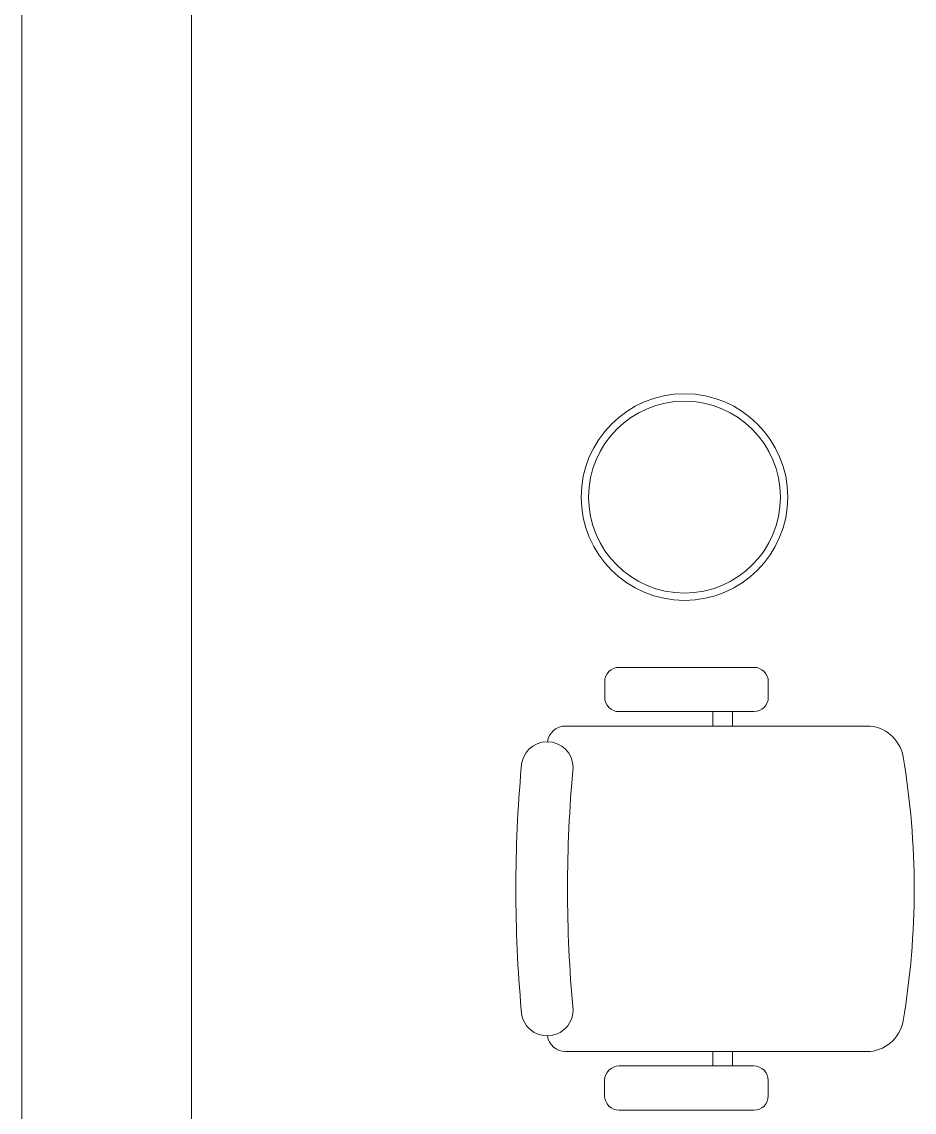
# Model space of a CAD drawing. Header units: millimetres. Extents: x -160614 to 59925, y -157025 to 0.
# Drawn here: x -141129 to -139920, y -112248 to -110770 of the extents above; entities that cross this region are included whole.
import ezdxf

# ---------------------------------------------------------------- set-up
doc = ezdxf.new("R2010")
doc.units = ezdxf.units.MM
doc.header["$LTSCALE"] = 8
doc.layers.get('0').update_dxf_attribs({"color": 9, "lineweight": 5})
for name, color, linetype, lineweight in [('72_EGR_EQP_TAG', 9, 'Continuous', 5), ('LOADING', 9, 'Continuous', 5), ('NEW Wall', 9, 'Continuous', 5), ('Walls', 9, 'Continuous', 5)]:
    doc.layers.add(name, color=color, linetype=linetype, lineweight=lineweight)
doc.layers.get('0').off()
doc.layers.get('0').freeze()

# ---------------------------------------------------------------- blocks, each defined once
blk = doc.blocks.new('*X17')
for p, q in [((5, 3), (5, 3)), ((5, 3), (5, 3)), ((5, 3), (5, 3)), ((5, 3), (5, 3)), ((5, 3), (5, 3)), ((5, 3), (5, 3)), ((5, 3), (5, 3)), ((5, 3), (5, 3)), ((5, 3), (5, 3)), ((5, 3), (5, 3)), ((5, 3), (5, 3)), ((5, 3), (5, 3)), ((5, 3), (5, 3)), ((5, 3), (5, 3)), ((5, 3), (5, 3)), ((5, 3), (5, 3)), ((5, 3), (5, 3)), ((5, 3), (5, 3)), ((5, 3), (5, 3)), ((5, 3), (5, 3)), ((5, 3), (5, 3)), ((5, 3), (5, 3)), ((5, 3), (5, 3)), ((5, 3), (5, 3)), ((5, 3), (5, 3)), ((5, 3), (5, 3)), ((5, 3), (5, 3)), ((5, 3), (5, 3)), ((5, 3), (5, 3)), ((5, 3), (5, 3)), ((5, 3), (5, 3)), ((5, 3), (5, 3)), ((5, 3), (5, 3)), ((5, 3), (5, 3)), ((5, 3), (5, 3)), ((5, 3), (5, 3)), ((5, 3), (5, 3)), ((5, 3), (5, 3)), ((5, 3), (5, 3)), ((5, 3), (5, 3)), ((5, 3), (5, 3)), ((5, 3), (5, 3)), ((5, 3), (5, 3)), ((5, 3), (5, 3)), ((5, 3), (5, 3)), ((5, 3), (5, 3)), ((5, 3), (5, 3)), ((5, 3), (5, 3)), ((5, 3), (5, 3)), ((5, 3), (5, 3)), ((5, 3), (5, 3)), ((5, 3), (5, 3)), ((5, 3), (5, 3)), ((5, 3), (5, 3)), ((5, 3), (5, 3)), ((5, 3), (5, 3)), ((5, 3), (5, 3)), ((5, 3), (5, 3)), ((5, 3), (5, 3)), ((5, 3), (5, 3)), ((5, 3), (5, 3)), ((5, 3), (5, 3)), ((5, 3), (5, 3)), ((5, 3), (5, 3)), ((5, 3), (5, 3)), ((5, 3), (5, 3)), ((6, 3), (5, 3)), ((5, 3), (5, 3)), ((6, 3), (5, 3)), ((5, 3), (5, 3)), ((6, 3), (5, 3)), ((5, 3), (5, 3)), ((6, 3), (5, 3)), ((5, 3), (5, 3)), ((5, 3), (5, 3)), ((5, 3), (5, 3)), ((5, 3), (5, 3)), ((5, 3), (5, 3)), ((5, 3), (5, 3)), ((5, 3), (5, 3)), ((5, 3), (5, 3)), ((5, 3), (5, 3)), ((5, 3), (5, 3)), ((5, 3), (5, 3)), ((5, 3), (5, 3)), ((5, 3), (5, 3)), ((5, 3), (5, 3)), ((5, 3), (5, 3)), ((5, 3), (5, 3)), ((5, 3), (5, 3)), ((5, 3), (5, 3)), ((5, 3), (5, 3)), ((5, 3), (5, 3)), ((5, 3), (5, 3)), ((5, 3), (5, 3)), ((5, 3), (5, 3)), ((6, 3), (6, 3)), ((6, 3), (6, 3)), ((6, 3), (6, 3)), ((6, 3), (6, 3)), ((6, 3), (6, 3)), ((6, 3), (6, 3)), ((6, 3), (6, 3)), ((6, 3), (6, 3)), ((6, 3), (6, 3)), ((6, 3), (6, 3)), ((6, 3), (6, 3)), ((6, 3), (6, 3)), ((6, 3), (6, 3)), ((6, 3), (6, 3)), ((6, 3), (6, 3)), ((6, 3), (6, 3)), ((6, 3), (6, 3)), ((6, 3), (6, 3)), ((6, 3), (6, 3)), ((6, 3), (6, 3)), ((6, 3), (6, 3)), ((6, 3), (6, 3)), ((6, 3), (6, 3)), ((6, 3), (6, 3)), ((6, 3), (6, 3)), ((6, 3), (6, 3)), ((6, 3), (6, 3)), ((6, 3), (6, 3)), ((6, 3), (6, 3)), ((6, 3), (6, 3)), ((6, 3), (6, 3)), ((6, 3), (6, 3)), ((6, 3), (6, 3)), ((6, 3), (6, 3)), ((6, 3), (6, 3)), ((6, 3), (6, 3)), ((6, 3), (6, 3)), ((6, 3), (6, 3)), ((6, 3), (6, 3)), ((6, 3), (6, 3)), ((6, 3), (6, 3)), ((6, 3), (6, 3)), ((6, 3), (6, 3)), ((6, 3), (6, 3)), ((6, 3), (6, 3)), ((6, 3), (6, 3)), ((6, 3), (6, 3)), ((6, 3), (6, 3)), ((6, 3), (6, 3)), ((6, 3), (6, 3)), ((6, 3), (6, 3)), ((6, 3), (6, 3)), ((6, 3), (6, 3)), ((6, 3), (6, 3)), ((6, 3), (6, 3)), ((6, 3), (6, 3)), ((6, 3), (6, 3)), ((6, 3), (6, 3)), ((6, 3), (6, 3)), ((6, 3), (6, 3)), ((6, 3), (6, 3)), ((6, 3), (6, 3)), ((6, 3), (6, 3)), ((6, 3), (6, 3)), ((6, 3), (6, 3)), ((6, 3), (6, 3)), ((6, 3), (6, 3)), ((6, 3), (6, 3)), ((6, 3), (6, 3)), ((6, 3), (6, 3)), ((6, 3), (6, 3)), ((6, 3), (6, 3)), ((6, 3), (6, 3)), ((6, 3), (6, 3)), ((6, 3), (6, 3)), ((6, 3), (6, 3)), ((6, 3), (6, 3)), ((6, 3), (6, 3)), ((6, 3), (6, 3)), ((6, 3), (6, 3)), ((6, 3), (6, 3)), ((6, 3), (6, 3)), ((6, 3), (6, 3)), ((6, 3), (6, 3)), ((6, 3), (6, 3)), ((6, 3), (6, 3)), ((6, 3), (6, 3)), ((6, 3), (6, 3)), ((6, 3), (6, 3)), ((6, 3), (6, 3)), ((6, 3), (6, 3)), ((6, 3), (6, 3)), ((6, 3), (6, 3)), ((6, 3), (6, 3)), ((6, 3), (6, 3)), ((6, 3), (6, 3)), ((6, 3), (6, 3)), ((6, 3), (6, 3)), ((6, 3), (6, 3)), ((6, 3), (6, 3)), ((6, 3), (6, 3)), ((6, 3), (6, 3)), ((6, 3), (6, 3)), ((6, 3), (6, 3)), ((6, 3), (6, 3)), ((6, 3), (6, 3)), ((6, 3), (6, 3)), ((6, 3), (6, 3)), ((6, 3), (6, 3)), ((6, 3), (6, 3)), ((6, 3), (6, 3)), ((6, 3), (6, 3)), ((6, 3), (6, 3)), ((6, 3), (6, 3)), ((6, 3), (6, 3)), ((6, 3), (6, 3)), ((6, 3), (6, 3)), ((6, 3), (6, 3)), ((6, 3), (6, 3)), ((6, 3), (6, 3)), ((6, 3), (6, 3)), ((6, 3), (6, 3)), ((6, 3), (6, 3)), ((6, 3), (6, 3)), ((6, 3), (6, 3)), ((6, 3), (6, 3)), ((6, 3), (6, 3)), ((6, 3), (6, 3)), ((6, 3), (6, 3)), ((6, 3), (6, 3)), ((6, 3), (6, 3)), ((6, 3), (6, 3)), ((6, 3), (6, 3)), ((6, 3), (6, 3)), ((6, 3), (6, 3)), ((6, 3), (6, 3)), ((6, 3), (6, 3)), ((6, 3), (6, 3)), ((6, 3), (6, 3)), ((6, 3), (6, 3)), ((6, 3), (6, 3)), ((6, 3), (6, 3)), ((6, 3), (6, 3)), ((6, 3), (6, 3)), ((6, 3), (6, 3)), ((6, 3), (6, 3)), ((6, 3), (6, 3)), ((6, 3), (6, 3)), ((6, 3), (6, 3)), ((6, 3), (6, 3)), ((6, 3), (6, 3)), ((6, 3), (6, 3)), ((6, 3), (6, 3)), ((6, 3), (6, 3)), ((6, 3), (6, 3)), ((6, 3), (6, 3)), ((6, 3), (6, 3)), ((6, 3), (6, 3)), ((6, 3), (6, 3)), ((6, 3), (6, 3)), ((6, 3), (6, 3)), ((6, 3), (6, 3)), ((6, 3), (6, 3)), ((6, 3), (6, 3)), ((6, 3), (6, 3)), ((6, 3), (6, 3)), ((6, 3), (6, 3)), ((6, 3), (6, 3)), ((6, 3), (6, 3)), ((6, 3), (6, 3)), ((6, 3), (6, 3)), ((6, 3), (6, 3)), ((6, 3), (6, 3)), ((6, 3), (6, 3)), ((6, 3), (6, 3)), ((6, 3), (6, 3)), ((6, 3), (6, 3)), ((6, 3), (6, 3)), ((6, 3), (6, 3)), ((6, 3), (6, 3)), ((6, 3), (6, 3)), ((6, 3), (6, 3)), ((6, 3), (6, 3)), ((6, 3), (6, 3)), ((6, 3), (6, 3)), ((6, 3), (6, 3)), ((6, 3), (6, 3)), ((6, 3), (6, 3)), ((6, 3), (6, 3)), ((6, 3), (6, 3)), ((6, 3), (6, 3)), ((6, 3), (6, 3)), ((6, 3), (6, 3)), ((6, 3), (6, 3)), ((6, 3), (6, 3)), ((6, 3), (6, 3)), ((6, 3), (6, 3)), ((6, 3), (6, 3)), ((6, 3), (6, 3)), ((6, 3), (6, 3)), ((6, 3), (6, 3)), ((6, 3), (6, 3)), ((6, 3), (6, 3)), ((6, 3), (6, 3)), ((6, 3), (5, 3)), ((6, 3), (5, 3)), ((6, 3), (5, 3)), ((6, 3), (5, 3)), ((6, 3), (5, 3)), ((6, 3), (6, 3)), ((6, 3), (6, 3)), ((6, 3), (6, 3)), ((6, 3), (6, 3)), ((6, 3), (6, 3)), ((6, 3), (6, 3)), ((6, 3), (6, 3)), ((6, 3), (6, 3)), ((6, 3), (6, 3)), ((6, 3), (6, 3)), ((6, 3), (6, 3)), ((6, 3), (6, 3)), ((6, 3), (6, 3)), ((6, 3), (6, 3)), ((6, 3), (6, 3)), ((6, 3), (6, 3)), ((6, 3), (6, 3)), ((6, 3), (6, 3)), ((6, 3), (6, 3)), ((6, 3), (6, 3)), ((6, 3), (6, 3)), ((6, 3), (6, 3)), ((6, 3), (6, 3)), ((6, 3), (6, 3)), ((6, 3), (6, 3)), ((6, 3), (6, 3)), ((6, 3), (6, 3)), ((6, 3), (6, 3)), ((6, 3), (6, 3)), ((6, 3), (6, 3)), ((6, 3), (6, 3)), ((6, 3), (6, 3)), ((6, 3), (6, 3)), ((6, 3), (6, 3)), ((6, 3), (6, 3)), ((6, 3), (6, 3)), ((6, 3), (6, 3)), ((6, 3), (6, 3)), ((6, 3), (6, 3)), ((6, 3), (6, 3)), ((6, 3), (6, 3)), ((6, 3), (6, 3)), ((6, 3), (6, 3)), ((6, 3), (6, 3)), ((6, 3), (6, 3)), ((6, 3), (6, 3)), ((6, 3), (6, 3)), ((6, 3), (6, 3)), ((6, 3), (6, 3)), ((6, 3), (6, 3)), ((6, 3), (6, 3)), ((6, 3), (6, 3)), ((6, 3), (6, 3)), ((6, 3), (6, 3)), ((6, 3), (6, 3)), ((6, 3), (6, 3)), ((6, 3), (6, 3)), ((6, 3), (6, 3)), ((6, 3), (6, 3)), ((6, 3), (6, 3)), ((6, 3), (6, 3)), ((6, 3), (6, 3)), ((6, 3), (6, 3)), ((6, 3), (6, 3)), ((6, 3), (6, 3)), ((6, 3), (6, 3)), ((6, 3), (6, 3)), ((6, 3), (6, 3)), ((6, 3), (6, 3)), ((6, 3), (6, 3)), ((6, 3), (6, 3)), ((6, 3), (6, 3)), ((6, 3), (6, 3)), ((6, 3), (6, 3)), ((6, 3), (6, 3)), ((6, 3), (6, 3)), ((6, 3), (6, 3)), ((6, 3), (6, 3)), ((6, 3), (6, 3)), ((6, 3), (6, 3)), ((6, 3), (6, 3)), ((6, 3), (6, 3)), ((6, 3), (6, 3)), ((6, 3), (6, 3)), ((6, 3), (6, 3)), ((6, 3), (6, 3)), ((6, 3), (6, 3)), ((6, 3), (6, 3)), ((6, 3), (6, 3)), ((6, 3), (6, 3)), ((6, 3), (6, 3)), ((6, 3), (6, 3)), ((6, 3), (6, 3)), ((6, 3), (6, 3)), ((6, 3), (6, 3)), ((6, 3), (6, 3)), ((6, 3), (6, 3)), ((6, 3), (6, 3)), ((6, 3), (6, 3)), ((6, 3), (6, 3)), ((6, 3), (6, 3)), ((6, 3), (6, 3)), ((6, 3), (6, 3)), ((6, 3), (6, 3)), ((6, 3), (6, 3)), ((6, 3), (6, 3)), ((6, 3), (6, 3)), ((6, 3), (6, 3)), ((6, 3), (6, 3)), ((6, 3), (6, 3)), ((6, 3), (6, 3)), ((6, 3), (6, 3)), ((6, 3), (6, 3)), ((6, 3), (6, 3)), ((6, 3), (6, 3)), ((6, 3), (6, 3)), ((6, 3), (6, 3)), ((6, 3), (6, 3)), ((6, 3), (6, 3)), ((6, 3), (6, 3)), ((6, 3), (6, 3)), ((6, 3), (6, 3)), ((6, 3), (6, 3)), ((6, 3), (6, 3)), ((6, 3), (6, 3)), ((6, 3), (6, 3)), ((6, 3), (6, 3)), ((6, 3), (6, 3)), ((6, 3), (6, 3)), ((6, 3), (6, 3)), ((6, 3), (6, 3)), ((6, 3), (6, 3)), ((6, 3), (6, 3)), ((6, 3), (6, 3)), ((6, 3), (6, 3)), ((6, 3), (6, 3)), ((6, 3), (6, 3)), ((6, 3), (6, 3)), ((6, 3), (6, 3)), ((6, 3), (6, 3)), ((6, 3), (6, 3)), ((6, 3), (6, 3)), ((6, 3), (6, 3)), ((6, 3), (6, 3)), ((6, 3), (6, 3)), ((6, 3), (6, 3)), ((6, 3), (6, 3)), ((6, 3), (6, 3)), ((6, 3), (6, 3)), ((6, 3), (6, 3)), ((6, 3), (6, 3)), ((6, 3), (6, 3)), ((6, 3), (6, 3)), ((6, 3), (6, 3)), ((6, 3), (6, 3)), ((6, 3), (6, 3)), ((6, 3), (6, 3)), ((6, 3), (6, 3)), ((6, 3), (6, 3)), ((6, 3), (6, 3)), ((6, 3), (6, 3)), ((6, 3), (6, 3)), ((6, 3), (6, 3)), ((6, 3), (6, 3)), ((6, 3), (6, 3)), ((6, 3), (6, 3)), ((6, 3), (6, 3)), ((6, 3), (6, 3)), ((6, 3), (6, 3)), ((6, 3), (6, 3)), ((6, 3), (6, 3)), ((6, 3), (6, 3)), ((6, 3), (6, 3)), ((6, 3), (6, 3)), ((6, 3), (6, 3)), ((6, 3), (6, 3)), ((6, 3), (6, 3)), ((6, 3), (6, 3)), ((6, 3), (6, 3)), ((6, 3), (6, 3)), ((6, 3), (6, 3)), ((6, 3), (6, 3)), ((6, 3), (6, 3)), ((6, 3), (6, 3)), ((6, 3), (6, 3)), ((6, 3), (6, 3)), ((6, 3), (6, 3)), ((6, 3), (6, 3)), ((6, 3), (6, 3)), ((6, 3), (6, 3)), ((6, 3), (6, 3)), ((6, 3), (6, 3)), ((6, 3), (6, 3)), ((6, 3), (6, 3)), ((6, 3), (6, 3)), ((6, 3), (6, 3)), ((6, 3), (6, 3)), ((6, 3), (6, 3)), ((6, 3), (6, 3)), ((6, 3), (6, 3)), ((6, 3), (6, 3)), ((6, 3), (6, 3)), ((6, 3), (6, 3)), ((6, 3), (6, 3)), ((6, 3), (6, 3)), ((6, 3), (6, 3)), ((6, 3), (6, 3)), ((6, 3), (6, 3)), ((6, 3), (6, 3)), ((6, 3), (6, 3)), ((6, 3), (6, 3)), ((6, 3), (6, 3)), ((6, 3), (6, 3)), ((6, 3), (6, 3)), ((6, 3), (6, 3)), ((6, 3), (6, 3)), ((6, 3), (6, 3)), ((6, 3), (6, 3)), ((6, 3), (6, 3)), ((6, 3), (6, 3)), ((6, 3), (6, 3)), ((6, 3), (6, 3)), ((6, 3), (6, 3)), ((6, 3), (6, 3)), ((6, 3), (6, 3)), ((6, 3), (6, 3)), ((6, 3), (6, 3)), ((6, 3), (6, 3)), ((6, 3), (6, 3)), ((6, 3), (6, 3)), ((6, 3), (6, 3)), ((6, 3), (6, 3)), ((6, 3), (6, 3)), ((6, 3), (6, 3)), ((6, 3), (6, 3)), ((6, 3), (6, 3)), ((6, 3), (6, 3)), ((6, 3), (6, 3)), ((6, 3), (6, 3)), ((6, 3), (6, 3)), ((6, 3), (6, 3)), ((6, 3), (6, 3)), ((6, 3), (6, 3)), ((6, 3), (6, 3)), ((6, 3), (6, 3)), ((6, 3), (6, 3)), ((6, 3), (6, 3)), ((6, 3), (6, 3)), ((6, 3), (6, 3)), ((6, 3), (6, 3)), ((6, 3), (6, 3)), ((6, 3), (6, 3)), ((6, 3), (6, 3)), ((6, 3), (6, 3)), ((6, 3), (6, 3)), ((6, 3), (6, 3)), ((6, 3), (6, 3)), ((6, 3), (6, 3)), ((6, 3), (6, 3)), ((6, 3), (6, 3)), ((6, 3), (6, 3)), ((6, 3), (6, 3)), ((6, 3), (6, 3)), ((6, 3), (6, 3)), ((6, 3), (6, 3)), ((6, 3), (6, 3)), ((6, 3), (6, 3)), ((6, 3), (6, 3)), ((6, 3), (6, 3)), ((6, 3), (6, 3)), ((6, 3), (6, 3)), ((6, 3), (6, 3)), ((6, 3), (6, 3)), ((6, 3), (6, 3)), ((6, 3), (6, 3)), ((6, 3), (6, 3)), ((6, 3), (6, 3)), ((6, 3), (6, 3)), ((6, 3), (6, 3)), ((6, 3), (6, 3)), ((6, 3), (6, 3)), ((6, 3), (6, 3)), ((6, 3), (6, 3)), ((6, 3), (6, 3)), ((6, 3), (6, 3)), ((6, 3), (6, 3)), ((6, 3), (6, 3)), ((6, 3), (6, 3)), ((6, 3), (6, 3)), ((6, 3), (6, 3)), ((6, 3), (6, 3)), ((6, 3), (6, 3)), ((6, 3), (6, 3)), ((6, 3), (6, 3)), ((6, 3), (6, 3)), ((6, 3), (6, 3)), ((6, 3), (6, 3)), ((6, 3), (6, 3)), ((6, 3), (6, 3)), ((6, 3), (6, 3)), ((6, 3), (6, 3)), ((6, 3), (6, 3)), ((6, 3), (6, 3)), ((6, 3), (6, 3)), ((6, 3), (6, 3)), ((6, 3), (6, 3)), ((6, 3), (6, 3)), ((6, 3), (6, 3)), ((6, 3), (6, 3)), ((6, 3), (6, 3)), ((6, 3), (6, 3)), ((6, 3), (6, 3)), ((6, 3), (6, 3)), ((6, 3), (6, 3)), ((6, 3), (6, 3)), ((6, 3), (6, 3)), ((6, 3), (6, 3))]:
    blk.add_line(p, q)
blk = doc.blocks.new('*X18')
for p, q in [((13, 1), (13, 1)), ((13, 1), (13, 1)), ((13, 1), (13, 1)), ((13, 1), (13, 1)), ((13, 1), (13, 1)), ((13, 1), (13, 1)), ((13, 1), (13, 1)), ((13, 1), (13, 1)), ((13, 1), (13, 1)), ((13, 1), (13, 1)), ((13, 1), (13, 1)), ((13, 1), (13, 1)), ((13, 1), (13, 1)), ((13, 1), (13, 1)), ((13, 1), (13, 1)), ((13, 1), (14, 1)), ((13, 1), (14, 1)), ((13, 1), (14, 1)), ((13, 1), (13, 1)), ((13, 1), (13, 1)), ((13, 1), (13, 1)), ((13, 1), (13, 1)), ((13, 1), (13, 1)), ((13, 1), (13, 1)), ((13, 1), (13, 1)), ((13, 1), (13, 1)), ((13, 1), (13, 1)), ((13, 1), (13, 1)), ((13, 1), (13, 1)), ((13, 1), (13, 1)), ((13, 1), (13, 1)), ((13, 1), (13, 1)), ((13, 1), (13, 1)), ((13, 1), (13, 1)), ((13, 1), (13, 1)), ((13, 1), (13, 1)), ((13, 1), (13, 1)), ((13, 1), (13, 1)), ((13, 1), (13, 1)), ((13, 1), (13, 1)), ((13, 1), (13, 1)), ((13, 1), (13, 1)), ((13, 1), (13, 1)), ((13, 1), (13, 1)), ((13, 1), (13, 1)), ((13, 1), (13, 1)), ((13, 1), (13, 1)), ((13, 1), (13, 1)), ((13, 1), (13, 1)), ((13, 1), (13, 1)), ((13, 1), (13, 1)), ((13, 1), (13, 1)), ((13, 1), (13, 1)), ((13, 1), (13, 1)), ((13, 1), (13, 1)), ((13, 1), (13, 1)), ((13, 1), (13, 1)), ((13, 1), (13, 1)), ((13, 1), (13, 1)), ((13, 1), (13, 1)), ((13, 1), (13, 1)), ((13, 1), (13, 1)), ((13, 1), (13, 1)), ((13, 1), (13, 1)), ((13, 1), (13, 1)), ((13, 1), (13, 1)), ((13, 1), (13, 1)), ((13, 1), (13, 1)), ((13, 1), (13, 1)), ((13, 1), (13, 1)), ((13, 1), (13, 1)), ((13, 1), (13, 1)), ((13, 1), (13, 1)), ((13, 1), (13, 1)), ((13, 1), (13, 1)), ((13, 1), (13, 1)), ((13, 1), (13, 1)), ((13, 1), (13, 1)), ((13, 1), (13, 1)), ((13, 1), (13, 1)), ((13, 1), (13, 1)), ((13, 1), (13, 1)), ((13, 1), (13, 1)), ((13, 1), (13, 1)), ((13, 1), (13, 1)), ((13, 1), (13, 1)), ((13, 1), (13, 1)), ((13, 1), (13, 1)), ((13, 1), (13, 1)), ((13, 1), (13, 1)), ((13, 1), (13, 1)), ((13, 1), (13, 1)), ((13, 1), (13, 1)), ((13, 1), (13, 1)), ((13, 1), (13, 1)), ((13, 1), (13, 1)), ((13, 1), (13, 1)), ((13, 1), (13, 1)), ((13, 1), (13, 1)), ((13, 1), (13, 1)), ((13, 1), (13, 1)), ((13, 1), (13, 1)), ((13, 1), (13, 1)), ((13, 1), (13, 1)), ((13, 1), (13, 1)), ((13, 1), (13, 1)), ((13, 1), (13, 1)), ((13, 1), (13, 1)), ((13, 1), (13, 1)), ((13, 1), (13, 1)), ((13, 1), (13, 1)), ((13, 1), (13, 1)), ((13, 1), (13, 1)), ((13, 1), (13, 1)), ((13, 1), (13, 1)), ((13, 1), (13, 1)), ((13, 1), (13, 1)), ((13, 1), (13, 1)), ((13, 1), (13, 1)), ((13, 1), (13, 1)), ((13, 1), (13, 1)), ((13, 1), (13, 1)), ((13, 1), (13, 1)), ((13, 1), (14, 1)), ((13, 0), (13, 0)), ((13, 0), (13, 0)), ((13, 0), (13, 0)), ((13, 0), (13, 0)), ((13, 0), (13, 0)), ((13, 0), (13, 0)), ((13, 0), (13, 0)), ((13, 0), (13, 0)), ((13, 0), (13, 0)), ((13, 0), (13, 0)), ((13, 0), (13, 0)), ((13, 0), (13, 0)), ((13, 0), (13, 0)), ((13, 0), (13, 0)), ((13, 0), (13, 0)), ((13, 0), (13, 0)), ((13, 0), (13, 0)), ((13, 0), (13, 0)), ((13, 0), (13, 0)), ((13, 0), (13, 0)), ((13, 0), (13, 0)), ((13, 0), (13, 0)), ((13, 0), (13, 0)), ((13, 0), (13, 0)), ((13, 0), (13, 0)), ((13, 0), (13, 0)), ((13, 0), (13, 0)), ((13, 0), (13, 0)), ((13, 0), (13, 0)), ((13, 0), (13, 0)), ((13, 0), (13, 0)), ((13, 0), (13, 0)), ((13, 0), (13, 0)), ((13, 0), (13, 0)), ((13, 0), (13, 0)), ((13, 0), (13, 0)), ((13, 0), (13, 0)), ((13, 0), (13, 0)), ((13, 0), (13, 0)), ((13, 0), (13, 0)), ((13, 0), (13, 0)), ((13, 0), (13, 0)), ((13, 0), (13, 0)), ((13, 0), (13, 0)), ((13, 0), (13, 0)), ((13, 0), (13, 0)), ((13, 0), (13, 0)), ((13, 0), (13, 0)), ((13, 0), (14, 0)), ((13, 0), (14, 0)), ((13, 0), (13, 0)), ((13, 0), (14, 0)), ((14, 1), (14, 1)), ((14, 1), (14, 1)), ((14, 1), (14, 1)), ((14, 1), (14, 1)), ((14, 1), (14, 1)), ((14, 1), (14, 1)), ((14, 1), (14, 1)), ((14, 1), (14, 1)), ((14, 1), (14, 1)), ((14, 1), (14, 1)), ((14, 1), (14, 1)), ((14, 1), (14, 1)), ((14, 1), (14, 1)), ((14, 1), (14, 1)), ((14, 1), (14, 1)), ((14, 1), (14, 1)), ((14, 1), (14, 1)), ((14, 1), (14, 1)), ((14, 1), (14, 1)), ((14, 1), (14, 1)), ((14, 1), (14, 1)), ((14, 1), (14, 1)), ((14, 1), (14, 1)), ((14, 1), (14, 1)), ((14, 1), (14, 1)), ((14, 1), (14, 1)), ((14, 1), (14, 1)), ((14, 1), (14, 1)), ((14, 1), (14, 1)), ((14, 1), (14, 1)), ((14, 1), (14, 1)), ((14, 1), (14, 1)), ((14, 1), (14, 1)), ((14, 1), (14, 1)), ((14, 1), (14, 1)), ((14, 1), (14, 1)), ((14, 1), (14, 1)), ((14, 1), (14, 1)), ((14, 1), (14, 1)), ((14, 1), (14, 1)), ((14, 1), (14, 1)), ((14, 1), (14, 1)), ((14, 1), (14, 1)), ((14, 1), (14, 1)), ((14, 1), (14, 1)), ((14, 1), (14, 1)), ((14, 1), (14, 1)), ((14, 1), (14, 1)), ((14, 1), (14, 1)), ((14, 1), (14, 1)), ((14, 1), (14, 1)), ((14, 1), (14, 1)), ((14, 1), (14, 1)), ((14, 1), (14, 1)), ((14, 1), (14, 1)), ((14, 1), (14, 1)), ((14, 1), (14, 1)), ((14, 1), (14, 1)), ((14, 1), (14, 1)), ((14, 1), (14, 1)), ((14, 1), (14, 1)), ((14, 1), (14, 1)), ((14, 1), (14, 1)), ((14, 1), (14, 1)), ((14, 1), (14, 1)), ((14, 1), (14, 1)), ((14, 1), (14, 1)), ((14, 1), (14, 1)), ((14, 1), (14, 1)), ((14, 1), (14, 1)), ((14, 1), (14, 1)), ((14, 1), (14, 1)), ((14, 1), (14, 1)), ((14, 1), (14, 1)), ((14, 1), (14, 1)), ((14, 1), (14, 1)), ((14, 1), (14, 1)), ((14, 1), (14, 1)), ((14, 1), (14, 1)), ((14, 1), (14, 1)), ((14, 1), (14, 1)), ((14, 1), (14, 1)), ((14, 1), (14, 1)), ((14, 1), (14, 1)), ((14, 1), (14, 1)), ((14, 1), (14, 1)), ((14, 1), (14, 1)), ((14, 1), (14, 1)), ((14, 1), (14, 1)), ((14, 1), (14, 1)), ((14, 1), (14, 1)), ((14, 1), (14, 1)), ((14, 1), (14, 1)), ((14, 1), (14, 1)), ((14, 0), (14, 0)), ((14, 0), (14, 0)), ((14, 0), (14, 0)), ((14, 0), (14, 0)), ((14, 0), (14, 0)), ((14, 0), (14, 0)), ((14, 0), (14, 0)), ((14, 0), (14, 0)), ((14, 0), (14, 0)), ((14, 0), (14, 0)), ((14, 0), (14, 0)), ((14, 0), (14, 0)), ((14, 0), (14, 0)), ((14, 0), (14, 0)), ((14, 0), (14, 0)), ((14, 0), (14, 0)), ((14, 0), (14, 0)), ((14, 0), (14, 0)), ((14, 0), (14, 0)), ((14, 0), (14, 0)), ((14, 0), (14, 0)), ((14, 0), (14, 0)), ((14, 0), (14, 0)), ((14, 0), (14, 0)), ((14, 0), (14, 0)), ((14, 0), (14, 0)), ((14, 0), (14, 0)), ((14, 0), (14, 0)), ((14, 0), (14, 0)), ((14, 0), (14, 0)), ((14, 0), (14, 0)), ((14, 0), (14, 0)), ((14, 0), (14, 0)), ((14, 0), (14, 0)), ((14, 0), (14, 0)), ((14, 0), (14, 0)), ((14, 0), (14, 0)), ((14, 0), (14, 0)), ((14, 0), (14, 0)), ((14, 0), (14, 0)), ((14, 0), (14, 0)), ((14, 0), (14, 0)), ((14, 0), (14, 0)), ((14, 0), (14, 0)), ((14, 0), (14, 0)), ((14, 0), (14, 0)), ((14, 0), (14, 0)), ((14, 0), (14, 0)), ((13, 0), (13, 0)), ((13, 0), (14, 0)), ((13, 0), (13, 0)), ((13, 0), (14, 0)), ((13, 0), (13, 0)), ((13, 0), (14, 0)), ((13, 0), (13, 0)), ((13, 0), (13, 0)), ((13, 0), (13, 0)), ((13, 0), (13, 0)), ((13, 0), (14, 0)), ((13, 0), (13, 0)), ((13, 0), (14, 0)), ((13, 0), (13, 0)), ((13, 0), (14, 0)), ((13, 0), (13, 0)), ((13, 0), (14, 0)), ((13, 0), (13, 0)), ((13, 0), (14, 0)), ((13, 0), (13, 0)), ((13, 0), (14, 0)), ((13, 0), (13, 0)), ((13, 0), (14, 0)), ((13, 0), (13, 0)), ((13, 0), (13, 0)), ((13, 0), (13, 0)), ((13, 0), (14, 0)), ((13, 0), (13, 0)), ((13, 0), (14, 0)), ((13, 0), (13, 0)), ((13, 0), (14, 0)), ((13, 0), (13, 0)), ((13, 0), (14, 0)), ((13, 0), (13, 0)), ((13, 0), (13, 0)), ((13, 0), (13, 0)), ((13, 0), (13, 0)), ((13, 0), (13, 0)), ((13, 0), (13, 0)), ((13, 0), (13, 0)), ((13, 0), (13, 0)), ((13, 0), (13, 0)), ((13, 0), (13, 0)), ((13, 0), (13, 0)), ((13, 0), (13, 0)), ((13, 0), (13, 0)), ((13, 0), (13, 0)), ((13, 0), (13, 0)), ((13, 0), (13, 0)), ((13, 0), (13, 0)), ((13, 0), (13, 0)), ((13, 0), (13, 0)), ((13, 0), (13, 0)), ((13, 0), (13, 0)), ((13, 0), (13, 0)), ((13, 0), (13, 0)), ((13, 0), (13, 0)), ((13, 0), (13, 0)), ((13, 0), (13, 0)), ((13, 0), (13, 0)), ((13, 0), (13, 0)), ((13, 0), (13, 0)), ((13, 0), (13, 0)), ((13, 0), (13, 0)), ((13, -1), (13, -1)), ((13, -1), (13, -1)), ((13, -1), (13, -1)), ((13, -1), (13, -1)), ((13, -1), (13, -1)), ((13, -1), (14, -1)), ((13, -1), (13, -1)), ((14, 0), (14, 0)), ((14, 0), (14, 0)), ((14, 0), (14, 0)), ((14, 0), (14, 0)), ((14, 0), (14, 0)), ((14, 0), (14, 0)), ((14, 0), (14, 0)), ((14, 0), (14, 0)), ((14, 0), (14, 0)), ((14, 0), (14, 0)), ((14, 0), (14, 0)), ((14, 0), (14, 0)), ((14, 0), (14, 0)), ((14, 0), (14, 0)), ((14, 0), (14, 0)), ((13, 0), (14, 0)), ((14, 0), (14, 0)), ((14, 0), (14, 0)), ((14, 0), (14, 0)), ((14, 0), (14, 0)), ((14, 0), (14, 0)), ((14, 0), (14, 0)), ((14, 0), (14, 0)), ((14, 0), (14, 0)), ((14, 0), (14, 0)), ((14, 0), (14, 0)), ((14, 0), (14, 0)), ((14, 0), (14, 0)), ((14, 0), (14, 0)), ((14, 0), (14, 0)), ((14, 0), (14, 0)), ((14, 0), (14, 0)), ((14, 0), (14, 0)), ((14, 0), (14, 0)), ((14, 0), (14, 0)), ((14, 0), (14, 0)), ((14, 0), (14, 0)), ((14, 0), (14, 0)), ((14, 0), (14, 0)), ((14, 0), (14, 0)), ((14, 0), (14, 0)), ((14, 0), (14, 0)), ((14, 0), (14, 0)), ((14, 0), (14, 0)), ((14, 0), (14, 0)), ((14, 0), (14, 0)), ((14, 0), (14, 0)), ((14, 0), (14, 0)), ((14, 0), (14, 0)), ((14, 0), (14, 0)), ((14, -1), (14, -1)), ((14, -1), (14, -1)), ((14, -1), (14, -1)), ((14, -1), (14, -1)), ((14, -1), (14, -1))]:
    blk.add_line(p, q)
blk = doc.blocks.new('GF21018-P')
for p, q in [((-0.2207, 0.4756), (-0.2207, 0.0675)), ((0.2205, 0.4756), (0.2205, 0.0675)), ((-0.2806, 0.3422), (-0.2598, 0.3422)), ((0.2596, 0.3422), (0.2804, 0.3422)), ((-0.3002, 0.3226), (-0.3002, 0.14)), ((-0.2402, 0.3226), (-0.2402, 0.14)), ((0.24, 0.3226), (0.24, 0.14)), ((0.3, 0.3226), (0.3, 0.14)), ((-0.2402, 0.2937), (-0.2207, 0.2937)), ((0.2205, 0.2937), (0.24, 0.2937)), ((-0.2402, 0.2671), (-0.2207, 0.2671)), ((0.2205, 0.2671), (0.24, 0.2671)), ((-0.2806, 0.1204), (-0.2598, 0.1204)), ((0.2596, 0.1204), (0.2804, 0.1204))]:
    blk.add_line(p, q)
for points in [[(0.24, 0.2937), (0.24, 0.2937), (0.24, 0.2937), (0.24, 0.2937), (0.24, 0.2937), (0.24, 0.2937), (0.24, 0.2937), (0.24, 0.2937), (0.24, 0.2937), (0.24, 0.2937), (0.24, 0.2937), (0.24, 0.2937), (0.24, 0.2937), (0.24, 0.2937), (0.24, 0.2937), (0.24, 0.2937), (0.24, 0.2937), (0.24, 0.2937), (0.24, 0.2937), (0.24, 0.2937), (0.24, 0.2937), (0.24, 0.2937), (0.24, 0.2937), (0.24, 0.2937), (0.24, 0.2937), (0.24, 0.2937), (0.24, 0.2937), (0.24, 0.2937), (0.24, 0.2937), (0.24, 0.2937), (0.24, 0.2937), (0.24, 0.2937), (0.24, 0.2937), (0.24, 0.2937), (0.24, 0.2937), (0.24, 0.2937), (0.24, 0.2937), (0.24, 0.2937), (0.24, 0.2937), (0.24, 0.2937), (0.24, 0.2937), (0.24, 0.2937), (0.24, 0.2937), (0.24, 0.2937), (0.24, 0.2937), (0.24, 0.2937), (0.24, 0.2937), (0.24, 0.2937), (0.24, 0.2937), (0.24, 0.2937), (0.24, 0.2937), (0.24, 0.2937), (0.24, 0.2937), (0.24, 0.2937), (0.24, 0.2937), (0.24, 0.2937), (0.24, 0.2937), (0.24, 0.2937), (0.24, 0.2937), (0.24, 0.2937), (0.24, 0.2937), (0.24, 0.2937), (0.24, 0.2937), (0.24, 0.2937), (0.24, 0.2937), (0.24, 0.2937), (0.24, 0.2937), (0.24, 0.2937), (0.24, 0.2937), (0.24, 0.2937), (0.24, 0.2937), (0.24, 0.2937), (0.24, 0.2937), (0.24, 0.2937), (0.24, 0.2937), (0.24, 0.2937), (0.24, 0.2937), (0.24, 0.2937), (0.24, 0.2937), (0.24, 0.2937), (0.24, 0.2937), (0.24, 0.2937), (0.24, 0.2937), (0.24, 0.2937), (0.24, 0.2937), (0.24, 0.2937), (0.24, 0.2937), (0.24, 0.2937), (0.24, 0.2937), (0.24, 0.2937), (0.24, 0.2937), (0.24, 0.2937), (0.24, 0.2937), (0.24, 0.2937), (0.24, 0.2937), (0.24, 0.2937), (0.24, 0.2937), (0.24, 0.2937), (0.24, 0.2937), (0.24, 0.2937), (0.24, 0.2937), (0.24, 0.2937), (0.24, 0.2937), (0.24, 0.2937), (0.24, 0.2937), (0.24, 0.2937), (0.24, 0.2937), (0.24, 0.2937), (0.24, 0.2937), (0.24, 0.2937), (0.24, 0.2937), (0.24, 0.2937), (0.24, 0.2937), (0.24, 0.2937), (0.24, 0.2937), (0.24, 0.2937), (0.24, 0.2937), (0.24, 0.2937), (0.24, 0.2937), (0.24, 0.2937), (0.24, 0.2937), (0.24, 0.2937), (0.24, 0.2937), (0.24, 0.2937), (0.24, 0.2937), (0.24, 0.2937), (0.24, 0.2937), (0.24, 0.2937), (0.24, 0.2937), (0.24, 0.2937), (0.24, 0.2937), (0.24, 0.2937), (0.24, 0.2937), (0.24, 0.2937), (0.24, 0.2937), (0.24, 0.2937), (0.24, 0.2937), (0.24, 0.2937), (0.24, 0.2937), (0.24, 0.2937), (0.24, 0.2937), (0.24, 0.2937), (0.24, 0.2937), (0.24, 0.2937), (0.24, 0.2937), (0.24, 0.2937), (0.24, 0.2937), (0.24, 0.2937), (0.24, 0.2937), (0.24, 0.2937), (0.24, 0.2937), (0.24, 0.2937), (0.24, 0.2937), (0.24, 0.2937), (0.24, 0.2937), (0.24, 0.2937), (0.24, 0.2937), (0.24, 0.2937), (0.24, 0.2937), (0.24, 0.2937), (0.24, 0.2937), (0.24, 0.2937), (0.24, 0.2937), (0.24, 0.2937), (0.24, 0.2937), (0.24, 0.2937), (0.24, 0.2937), (0.24, 0.2937), (0.24, 0.2937), (0.24, 0.2937), (0.24, 0.2937), (0.24, 0.2937), (0.24, 0.2937), (0.24, 0.2937), (0.24, 0.2937), (0.24, 0.2937), (0.24, 0.2937), (0.24, 0.2937), (0.24, 0.2937), (0.24, 0.2937), (0.24, 0.2937), (0.24, 0.2937), (0.24, 0.2937), (0.24, 0.2937), (0.24, 0.2937), (0.24, 0.2937), (0.24, 0.2937), (0.24, 0.2937), (0.24, 0.2937), (0.24, 0.2937), (0.24, 0.2937), (0.24, 0.2937), (0.24, 0.2937), (0.24, 0.2937), (0.24, 0.2937), (0.24, 0.2937), (0.24, 0.2937), (0.24, 0.2937), (0.24, 0.2937), (0.24, 0.2937), (0.24, 0.2937), (0.24, 0.2937), (0.24, 0.2937), (0.24, 0.2937), (0.24, 0.2937), (0.24, 0.2937), (0.24, 0.2937), (0.24, 0.2937), (0.24, 0.2937), (0.24, 0.2937), (0.24, 0.2937), (0.24, 0.2937), (0.24, 0.2937), (0.24, 0.2937), (0.24, 0.2937), (0.24, 0.2937), (0.24, 0.2937), (0.24, 0.2937), (0.24, 0.2937), (0.24, 0.2937), (0.24, 0.2937), (0.24, 0.2937), (0.24, 0.2937), (0.24, 0.2937), (0.24, 0.2937), (0.24, 0.2937), (0.24, 0.2937), (0.24, 0.2937), (0.24, 0.2937), (0.24, 0.2937), (0.24, 0.2937), (0.24, 0.2937), (0.24, 0.2937), (0.24, 0.2937), (0.24, 0.2937), (0.24, 0.2937), (0.24, 0.2937), (0.24, 0.2937), (0.24, 0.2937), (0.24, 0.2937), (0.24, 0.2937), (0.24, 0.2937), (0.24, 0.2937), (0.24, 0.2937), (0.24, 0.2937), (0.24, 0.2937), (0.24, 0.2937), (0.24, 0.2937), (0.24, 0.2937), (0.24, 0.2937), (0.24, 0.2937), (0.24, 0.2937), (0.24, 0.2937), (0.24, 0.2937), (0.24, 0.2937), (0.24, 0.2937), (0.24, 0.2937), (0.24, 0.2937), (0.24, 0.2937), (0.24, 0.2937), (0.24, 0.2937), (0.24, 0.2937), (0.24, 0.2937), (0.24, 0.2937), (0.24, 0.2937), (0.24, 0.2937), (0.24, 0.2937), (0.24, 0.2937), (0.24, 0.2937), (0.24, 0.2937), (0.24, 0.2937), (0.24, 0.2937), (0.24, 0.2937), (0.24, 0.2937), (0.24, 0.2937), (0.24, 0.2937), (0.24, 0.2937)], [(0.24, 0.2937), (0.24, 0.2937), (0.24, 0.2937), (0.24, 0.2937), (0.24, 0.2937), (0.24, 0.2937), (0.24, 0.2937), (0.24, 0.2937), (0.24, 0.2937), (0.24, 0.2937), (0.24, 0.2937), (0.24, 0.2937), (0.24, 0.2937), (0.24, 0.2937), (0.24, 0.2937), (0.24, 0.2937), (0.24, 0.2937), (0.24, 0.2937), (0.24, 0.2937), (0.24, 0.2937), (0.24, 0.2937), (0.24, 0.2937), (0.24, 0.2937), (0.24, 0.2937), (0.24, 0.2937), (0.24, 0.2937), (0.24, 0.2937), (0.24, 0.2937), (0.24, 0.2937), (0.24, 0.2937), (0.24, 0.2937), (0.24, 0.2937), (0.24, 0.2937), (0.24, 0.2937), (0.24, 0.2937), (0.24, 0.2937), (0.24, 0.2937), (0.24, 0.2937), (0.24, 0.2937), (0.24, 0.2937), (0.24, 0.2937), (0.24, 0.2937), (0.24, 0.2937), (0.24, 0.2937), (0.24, 0.2937), (0.24, 0.2937), (0.24, 0.2937), (0.24, 0.2937), (0.24, 0.2937), (0.24, 0.2937), (0.24, 0.2937), (0.24, 0.2937), (0.24, 0.2937), (0.24, 0.2937), (0.24, 0.2937), (0.24, 0.2937), (0.24, 0.2937), (0.24, 0.2937), (0.24, 0.2937), (0.24, 0.2937), (0.24, 0.2937), (0.24, 0.2937), (0.24, 0.2937), (0.24, 0.2937), (0.24, 0.2937), (0.24, 0.2937), (0.24, 0.2937), (0.24, 0.2937), (0.24, 0.2937), (0.24, 0.2937), (0.24, 0.2937), (0.24, 0.2937), (0.24, 0.2937), (0.24, 0.2937), (0.24, 0.2937), (0.24, 0.2937), (0.24, 0.2937), (0.24, 0.2937), (0.24, 0.2937), (0.24, 0.2937), (0.24, 0.2937), (0.24, 0.2937), (0.24, 0.2937), (0.24, 0.2937), (0.24, 0.2937), (0.24, 0.2937), (0.24, 0.2937), (0.24, 0.2937), (0.24, 0.2937), (0.24, 0.2937), (0.24, 0.2937), (0.24, 0.2937), (0.24, 0.2937), (0.24, 0.2937), (0.24, 0.2937), (0.24, 0.2937), (0.24, 0.2937), (0.24, 0.2937), (0.24, 0.2937), (0.24, 0.2937), (0.24, 0.2937), (0.24, 0.2937), (0.24, 0.2937), (0.24, 0.2937), (0.24, 0.2937), (0.24, 0.2937), (0.24, 0.2937), (0.24, 0.2937), (0.24, 0.2937), (0.24, 0.2937), (0.24, 0.2937), (0.24, 0.2937), (0.24, 0.2937), (0.24, 0.2937), (0.24, 0.2937), (0.24, 0.2937), (0.24, 0.2937), (0.24, 0.2937), (0.24, 0.2937), (0.24, 0.2937), (0.24, 0.2937), (0.24, 0.2937), (0.24, 0.2937), (0.24, 0.2937), (0.24, 0.2937), (0.24, 0.2937), (0.24, 0.2937), (0.24, 0.2937), (0.24, 0.2937), (0.24, 0.2937), (0.24, 0.2937), (0.24, 0.2937), (0.24, 0.2937), (0.24, 0.2937), (0.24, 0.2937), (0.24, 0.2937), (0.24, 0.2937), (0.24, 0.2937), (0.24, 0.2937), (0.24, 0.2937), (0.24, 0.2937), (0.24, 0.2937), (0.24, 0.2937), (0.24, 0.2937), (0.24, 0.2937), (0.24, 0.2937), (0.24, 0.2937), (0.24, 0.2937), (0.24, 0.2937), (0.24, 0.2937), (0.24, 0.2937), (0.24, 0.2937), (0.24, 0.2937), (0.24, 0.2937), (0.24, 0.2937), (0.24, 0.2937), (0.24, 0.2937), (0.24, 0.2937), (0.24, 0.2937), (0.24, 0.2937), (0.24, 0.2937), (0.24, 0.2937), (0.24, 0.2937), (0.24, 0.2937), (0.24, 0.2937), (0.24, 0.2937), (0.24, 0.2937), (0.24, 0.2937), (0.24, 0.2937), (0.24, 0.2937), (0.24, 0.2937), (0.24, 0.2937), (0.24, 0.2937), (0.24, 0.2937), (0.24, 0.2937), (0.24, 0.2937), (0.24, 0.2937), (0.24, 0.2937), (0.24, 0.2937), (0.24, 0.2937), (0.24, 0.2937), (0.24, 0.2937), (0.24, 0.2937), (0.24, 0.2937), (0.24, 0.2937), (0.24, 0.2937), (0.24, 0.2937), (0.24, 0.2937), (0.24, 0.2937), (0.24, 0.2937), (0.24, 0.2937), (0.24, 0.2937), (0.24, 0.2937), (0.24, 0.2937), (0.24, 0.2937), (0.24, 0.2937), (0.24, 0.2937), (0.24, 0.2937), (0.24, 0.2937), (0.24, 0.2937), (0.24, 0.2937), (0.24, 0.2937), (0.24, 0.2937), (0.24, 0.2937), (0.24, 0.2937), (0.24, 0.2937), (0.24, 0.2937), (0.24, 0.2937), (0.24, 0.2937), (0.24, 0.2937), (0.24, 0.2937), (0.24, 0.2937), (0.24, 0.2937), (0.24, 0.2937), (0.24, 0.2937), (0.24, 0.2937), (0.24, 0.2937), (0.24, 0.2937), (0.24, 0.2937)], [(0.24, 0.2937), (0.24, 0.2937), (0.24, 0.2937), (0.24, 0.2937), (0.24, 0.2937), (0.24, 0.2937), (0.24, 0.2937), (0.24, 0.2937), (0.24, 0.2937), (0.24, 0.2937), (0.24, 0.2937), (0.24, 0.2937), (0.24, 0.2937), (0.24, 0.2937), (0.24, 0.2937), (0.24, 0.2937), (0.24, 0.2937), (0.24, 0.2937), (0.24, 0.2937), (0.24, 0.2937), (0.24, 0.2937), (0.24, 0.2937), (0.24, 0.2937), (0.24, 0.2937), (0.24, 0.2937), (0.24, 0.2937), (0.24, 0.2937), (0.24, 0.2937), (0.24, 0.2937), (0.24, 0.2937), (0.24, 0.2937), (0.24, 0.2937), (0.24, 0.2937), (0.24, 0.2937), (0.24, 0.2937), (0.24, 0.2937), (0.24, 0.2937), (0.24, 0.2937), (0.24, 0.2937), (0.24, 0.2937), (0.24, 0.2937), (0.24, 0.2937), (0.24, 0.2937), (0.24, 0.2937), (0.24, 0.2937), (0.24, 0.2937), (0.24, 0.2937), (0.24, 0.2937), (0.24, 0.2937), (0.24, 0.2937), (0.24, 0.2937), (0.24, 0.2937), (0.24, 0.2937), (0.24, 0.2937), (0.24, 0.2937), (0.24, 0.2937), (0.24, 0.2937), (0.24, 0.2937), (0.24, 0.2937), (0.24, 0.2937), (0.24, 0.2937), (0.24, 0.2937), (0.24, 0.2937), (0.24, 0.2937), (0.24, 0.2937), (0.24, 0.2937), (0.24, 0.2937), (0.24, 0.2937), (0.24, 0.2937), (0.24, 0.2937), (0.24, 0.2937), (0.24, 0.2937), (0.24, 0.2937), (0.24, 0.2937), (0.24, 0.2937), (0.24, 0.2937), (0.24, 0.2937), (0.24, 0.2937), (0.24, 0.2937), (0.24, 0.2937), (0.24, 0.2937), (0.24, 0.2937), (0.24, 0.2937), (0.24, 0.2937), (0.24, 0.2937), (0.24, 0.2937), (0.24, 0.2937), (0.24, 0.2937), (0.24, 0.2937), (0.24, 0.2937), (0.24, 0.2937), (0.24, 0.2937), (0.24, 0.2937), (0.24, 0.2937), (0.24, 0.2937), (0.24, 0.2937), (0.24, 0.2937), (0.24, 0.2937), (0.24, 0.2937), (0.24, 0.2937), (0.24, 0.2937), (0.24, 0.2937), (0.24, 0.2937), (0.24, 0.2937), (0.24, 0.2937), (0.24, 0.2937), (0.24, 0.2937), (0.24, 0.2937), (0.24, 0.2937), (0.24, 0.2937), (0.24, 0.2937), (0.24, 0.2937), (0.24, 0.2937), (0.24, 0.2937), (0.24, 0.2937), (0.24, 0.2937), (0.24, 0.2937), (0.24, 0.2937), (0.24, 0.2937), (0.24, 0.2937), (0.24, 0.2937), (0.24, 0.2937), (0.24, 0.2937), (0.24, 0.2937), (0.24, 0.2937), (0.24, 0.2937), (0.24, 0.2937), (0.24, 0.2937), (0.24, 0.2937), (0.24, 0.2937), (0.24, 0.2937), (0.24, 0.2937), (0.24, 0.2937), (0.24, 0.2937), (0.24, 0.2937), (0.24, 0.2937), (0.24, 0.2937), (0.24, 0.2937), (0.24, 0.2937), (0.24, 0.2937), (0.24, 0.2937), (0.24, 0.2937), (0.24, 0.2937), (0.24, 0.2937), (0.24, 0.2937), (0.24, 0.2937), (0.24, 0.2937), (0.24, 0.2937), (0.24, 0.2937), (0.24, 0.2937), (0.24, 0.2937), (0.24, 0.2937), (0.24, 0.2937), (0.24, 0.2937), (0.24, 0.2937), (0.24, 0.2937), (0.24, 0.2937), (0.24, 0.2937), (0.24, 0.2937), (0.24, 0.2937), (0.24, 0.2937), (0.24, 0.2937), (0.24, 0.2937), (0.24, 0.2937), (0.24, 0.2937), (0.24, 0.2937), (0.24, 0.2937), (0.24, 0.2937), (0.24, 0.2937), (0.24, 0.2937), (0.24, 0.2937), (0.24, 0.2937), (0.24, 0.2937), (0.24, 0.2937), (0.24, 0.2937), (0.24, 0.2937), (0.24, 0.2937), (0.24, 0.2937), (0.24, 0.2937), (0.24, 0.2937), (0.24, 0.2937), (0.24, 0.2937), (0.24, 0.2937), (0.24, 0.2937), (0.24, 0.2937), (0.24, 0.2937), (0.24, 0.2937), (0.24, 0.2937), (0.24, 0.2937), (0.24, 0.2937), (0.24, 0.2937), (0.24, 0.2937), (0.24, 0.2937), (0.24, 0.2937), (0.24, 0.2937), (0.24, 0.2937), (0.24, 0.2937), (0.24, 0.2937), (0.24, 0.2937), (0.24, 0.2937), (0.24, 0.2937), (0.24, 0.2937), (0.24, 0.2937), (0.24, 0.2937), (0.24, 0.2937), (0.24, 0.2937), (0.24, 0.2937), (0.24, 0.2937), (0.24, 0.2937), (0.24, 0.2937), (0.24, 0.2937), (0.24, 0.2937), (0.24, 0.2937), (0.24, 0.2937)]]:
    blk.add_lwpolyline(points, close=True)
for centre, radius, start, end in [((-0.0001, -0.5295), 1.0695, 80.3671, 99.6329), ((-0.1707, 0.4756), 0.05, 99.6329, 180), ((0.1705, 0.4756), 0.05, 0, 80.3671), ((-0.2806, 0.3226), 0.0196, 90, 180), ((-0.2598, 0.3226), 0.0196, 360, 90), ((0.2596, 0.3226), 0.0196, 90, 180), ((0.2804, 0.3226), 0.0196, 0, 90), ((-0.2806, 0.14), 0.0196, 180, 270), ((-0.2598, 0.14), 0.0196, 270, 360), ((0.2596, 0.14), 0.0196, 180, 270), ((0.2804, 0.14), 0.0196, 270, 0), ((-0.1643, 0.0425), 0.0351, 90, 270), ((0, 1.8467), 1.7767, 264.6946, 275.3053), ((0.1641, 0.0425), 0.0351, 270, 90), ((-0.1957, 0.0675), 0.025, 180, 261.4721), ((0.1955, 0.0675), 0.025, 278.5279, 360), ((0, 1.8314), 1.8314, 264.8532, 275.147)]:
    blk.add_arc(centre, radius, start, end)
at = {"layer": 'NEW Wall', "linetype": 'Continuous'}
for points in [[(0.24, 0.2937), (0.24, 0.2937), (0.24, 0.2937), (0.24, 0.2937), (0.24, 0.2937), (0.24, 0.2937), (0.24, 0.2937), (0.24, 0.2937)], [(0.24, 0.2937), (0.24, 0.2937), (0.24, 0.2937), (0.24, 0.2937), (0.24, 0.2937), (0.24, 0.2937), (0.24, 0.2937)], [(0.24, 0.2937), (0.24, 0.2937), (0.24, 0.2937), (0.24, 0.2937), (0.24, 0.2937), (0.24, 0.2937), (0.24, 0.2937), (0.24, 0.2937), (0.24, 0.2937)], [(0.24, 0.2937), (0.24, 0.2937), (0.24, 0.2937), (0.24, 0.2937), (0.24, 0.2937), (0.24, 0.2937), (0.24, 0.2937), (0.24, 0.2937), (0.24, 0.2937), (0.24, 0.2937)], [(0.24, 0.2937), (0.24, 0.2937), (0.24, 0.2937), (0.24, 0.2937), (0.24, 0.2937), (0.24, 0.2937), (0.24, 0.2937), (0.24, 0.2937), (0.24, 0.2937), (0.24, 0.2937), (0.24, 0.2937), (0.24, 0.2937), (0.24, 0.2937), (0.24, 0.2937), (0.24, 0.2937)], [(0.24, 0.2937), (0.24, 0.2937), (0.24, 0.2937), (0.24, 0.2937), (0.24, 0.2937), (0.24, 0.2937), (0.24, 0.2937), (0.24, 0.2937), (0.24, 0.2937), (0.24, 0.2937)], [(0.24, 0.2937), (0.24, 0.2937), (0.24, 0.2937), (0.24, 0.2937), (0.24, 0.2937), (0.24, 0.2937), (0.24, 0.2937), (0.24, 0.2937), (0.24, 0.2937), (0.24, 0.2937)], [(0.24, 0.2937), (0.24, 0.2937), (0.24, 0.2937), (0.24, 0.2937), (0.24, 0.2937), (0.24, 0.2937), (0.24, 0.2937), (0.24, 0.2937), (0.24, 0.2937), (0.24, 0.2937)], [(0.24, 0.2937), (0.24, 0.2937), (0.24, 0.2937), (0.24, 0.2937), (0.24, 0.2937), (0.24, 0.2937), (0.24, 0.2937), (0.24, 0.2937), (0.24, 0.2937), (0.24, 0.2937), (0.24, 0.2937), (0.24, 0.2937), (0.24, 0.2937), (0.24, 0.2937), (0.24, 0.2937), (0.24, 0.2937), (0.24, 0.2937), (0.24, 0.2937)], [(0.24, 0.2937), (0.24, 0.2937), (0.24, 0.2937), (0.24, 0.2937), (0.24, 0.2937), (0.24, 0.2937), (0.24, 0.2937), (0.24, 0.2937), (0.24, 0.2937), (0.24, 0.2937), (0.24, 0.2937), (0.24, 0.2937)], [(0.24, 0.2937), (0.24, 0.2937), (0.24, 0.2937), (0.24, 0.2937), (0.24, 0.2937), (0.24, 0.2937), (0.24, 0.2937)], [(0.24, 0.2937), (0.24, 0.2937), (0.24, 0.2937), (0.24, 0.2937), (0.24, 0.2937), (0.24, 0.2937), (0.24, 0.2937), (0.24, 0.2937), (0.24, 0.2937), (0.24, 0.2937), (0.24, 0.2937), (0.24, 0.2937), (0.24, 0.2937), (0.24, 0.2937), (0.24, 0.2937), (0.24, 0.2937), (0.24, 0.2937), (0.24, 0.2937), (0.24, 0.2937), (0.24, 0.2937), (0.24, 0.2937), (0.24, 0.2937), (0.24, 0.2937), (0.24, 0.2937), (0.24, 0.2937), (0.24, 0.2937), (0.24, 0.2937), (0.24, 0.2937), (0.24, 0.2937), (0.24, 0.2937), (0.24, 0.2937), (0.24, 0.2937), (0.24, 0.2937), (0.24, 0.2937), (0.24, 0.2937), (0.24, 0.2937), (0.24, 0.2937), (0.24, 0.2937), (0.24, 0.2937), (0.24, 0.2937), (0.24, 0.2937), (0.24, 0.2937), (0.24, 0.2937), (0.24, 0.2937), (0.24, 0.2937), (0.24, 0.2937), (0.24, 0.2937), (0.24, 0.2937), (0.24, 0.2937), (0.24, 0.2937), (0.24, 0.2937), (0.24, 0.2937), (0.24, 0.2937), (0.24, 0.2937), (0.24, 0.2937), (0.24, 0.2937), (0.24, 0.2937), (0.24, 0.2937), (0.24, 0.2937), (0.24, 0.2937), (0.24, 0.2937), (0.24, 0.2937), (0.24, 0.2937), (0.24, 0.2937), (0.24, 0.2937), (0.24, 0.2937), (0.24, 0.2937), (0.24, 0.2937), (0.24, 0.2937), (0.24, 0.2937), (0.24, 0.2937), (0.24, 0.2937), (0.24, 0.2937), (0.24, 0.2937), (0.24, 0.2937), (0.24, 0.2937), (0.24, 0.2937), (0.24, 0.2937), (0.24, 0.2937), (0.24, 0.2937), (0.24, 0.2937), (0.24, 0.2937), (0.24, 0.2937), (0.24, 0.2937), (0.24, 0.2937), (0.24, 0.2937), (0.24, 0.2937), (0.24, 0.2937), (0.24, 0.2937), (0.24, 0.2937), (0.24, 0.2937), (0.24, 0.2937), (0.24, 0.2937), (0.24, 0.2937), (0.24, 0.2937), (0.24, 0.2937), (0.24, 0.2937), (0.24, 0.2937), (0.24, 0.2937), (0.24, 0.2937), (0.24, 0.2937), (0.24, 0.2937), (0.24, 0.2937), (0.24, 0.2937), (0.24, 0.2937), (0.24, 0.2937), (0.24, 0.2937), (0.24, 0.2937), (0.24, 0.2937), (0.24, 0.2937), (0.24, 0.2937)], [(0.24, 0.2937), (0.24, 0.2937), (0.24, 0.2937), (0.24, 0.2937), (0.24, 0.2937), (0.24, 0.2937), (0.24, 0.2937), (0.24, 0.2937), (0.24, 0.2937), (0.24, 0.2937), (0.24, 0.2937), (0.24, 0.2937), (0.24, 0.2937), (0.24, 0.2937), (0.24, 0.2937), (0.24, 0.2937), (0.24, 0.2937)], [(0.24, 0.2937), (0.24, 0.2937), (0.24, 0.2937), (0.24, 0.2937), (0.24, 0.2937), (0.24, 0.2937), (0.24, 0.2937), (0.24, 0.2937), (0.24, 0.2937), (0.24, 0.2937), (0.24, 0.2937), (0.24, 0.2937), (0.24, 0.2937), (0.24, 0.2937), (0.24, 0.2937), (0.24, 0.2937), (0.24, 0.2937), (0.24, 0.2937), (0.24, 0.2937), (0.24, 0.2937), (0.24, 0.2937), (0.24, 0.2937), (0.24, 0.2937), (0.24, 0.2937), (0.24, 0.2937), (0.24, 0.2937), (0.24, 0.2937), (0.24, 0.2937), (0.24, 0.2937), (0.24, 0.2937), (0.24, 0.2937), (0.24, 0.2937), (0.24, 0.2937), (0.24, 0.2937), (0.24, 0.2937), (0.24, 0.2937), (0.24, 0.2937), (0.24, 0.2937), (0.24, 0.2937), (0.24, 0.2937), (0.24, 0.2937), (0.24, 0.2937), (0.24, 0.2937), (0.24, 0.2937), (0.24, 0.2937), (0.24, 0.2937), (0.24, 0.2937), (0.24, 0.2937), (0.24, 0.2937), (0.24, 0.2937), (0.24, 0.2937), (0.24, 0.2937), (0.24, 0.2937), (0.24, 0.2937), (0.24, 0.2937), (0.24, 0.2937), (0.24, 0.2937), (0.24, 0.2937), (0.24, 0.2937), (0.24, 0.2937), (0.24, 0.2937), (0.24, 0.2937), (0.24, 0.2937), (0.24, 0.2937), (0.24, 0.2937), (0.24, 0.2937), (0.24, 0.2937), (0.24, 0.2937), (0.24, 0.2937), (0.24, 0.2937), (0.24, 0.2937), (0.24, 0.2937), (0.24, 0.2937), (0.24, 0.2937), (0.24, 0.2937), (0.24, 0.2937), (0.24, 0.2937), (0.24, 0.2937), (0.24, 0.2937), (0.24, 0.2937), (0.24, 0.2937), (0.24, 0.2937), (0.24, 0.2937), (0.24, 0.2937), (0.24, 0.2937), (0.24, 0.2937), (0.24, 0.2937), (0.24, 0.2937), (0.24, 0.2937)], [(0.24, 0.2937), (0.24, 0.2937), (0.24, 0.2937), (0.24, 0.2937), (0.24, 0.2937), (0.24, 0.2937), (0.24, 0.2937), (0.24, 0.2937), (0.24, 0.2937), (0.24, 0.2937), (0.24, 0.2937), (0.24, 0.2937), (0.24, 0.2937), (0.24, 0.2937), (0.24, 0.2937), (0.24, 0.2937), (0.24, 0.2937), (0.24, 0.2937), (0.24, 0.2937), (0.24, 0.2937), (0.24, 0.2937), (0.24, 0.2937), (0.24, 0.2937), (0.24, 0.2937), (0.24, 0.2937), (0.24, 0.2937), (0.24, 0.2937), (0.24, 0.2937), (0.24, 0.2937), (0.24, 0.2937), (0.24, 0.2937), (0.24, 0.2937), (0.24, 0.2937), (0.24, 0.2937), (0.24, 0.2937), (0.24, 0.2937), (0.24, 0.2937), (0.24, 0.2937), (0.24, 0.2937), (0.24, 0.2937), (0.24, 0.2937), (0.24, 0.2937), (0.24, 0.2937), (0.24, 0.2937), (0.24, 0.2937), (0.24, 0.2937), (0.24, 0.2937), (0.24, 0.2937), (0.24, 0.2937), (0.24, 0.2937), (0.24, 0.2937), (0.24, 0.2937), (0.24, 0.2937), (0.24, 0.2937)]]:
    blk.add_lwpolyline(points, dxfattribs=at)
for name, xscale, yscale, zscale in [('*X17', 8.59375e-11, 8.59375e-11, 8.59375e-11), ('*X18', 5.5e-11, 5.5e-11, 5.5e-11)]:
    blk.add_blockref(name, (0.24, 0.2937), dxfattribs=dict(xscale=xscale, yscale=yscale, zscale=zscale))
blk = doc.blocks.new('WM00001-P')
at = {"layer": 'LOADING'}
for radius in [0.14, 0.13]:
    blk.add_circle((0, 0), radius, dxfattribs=at)
blk = doc.blocks.new('GF1')
at = {"layer": 'Walls', "color": 9}
for p, q in [((-141129.4, -108592.6), (-141129.4, -116092.6)), ((-141129.4, -108592.6), (-141129.4, -116092.6)), ((-140899.4, -109342.6), (-140899.4, -113012.6))]:
    blk.add_line(p, q, dxfattribs=at)
at = {"layer": 'LOADING', "color": 9, "extrusion": (-7.77426e-06, -8.17011e-07, 1), "zscale": 1000.000000000002}
for name, p, xscale, yscale, rotation in [('WM00001-P', (-140231.1, -111414.3, 1.2), -1000.000000000002, 1000.000000000004, 347.9985892354696), ('GF21018-P', (-140459.7, -111945.2, 1.2), 1000.000000000002, 1000.000000000002, 269.9985892353254)]:
    blk.add_blockref(name, p, dxfattribs=dict(at, xscale=xscale, yscale=yscale, rotation=rotation))

msp = doc.modelspace()

# ---------------------------------------------------------------- block references
at = {"layer": '72_EGR_EQP_TAG'}
msp.add_blockref('GF1', (0, 0), dxfattribs=at)

doc.saveas('drawing.dxf')
